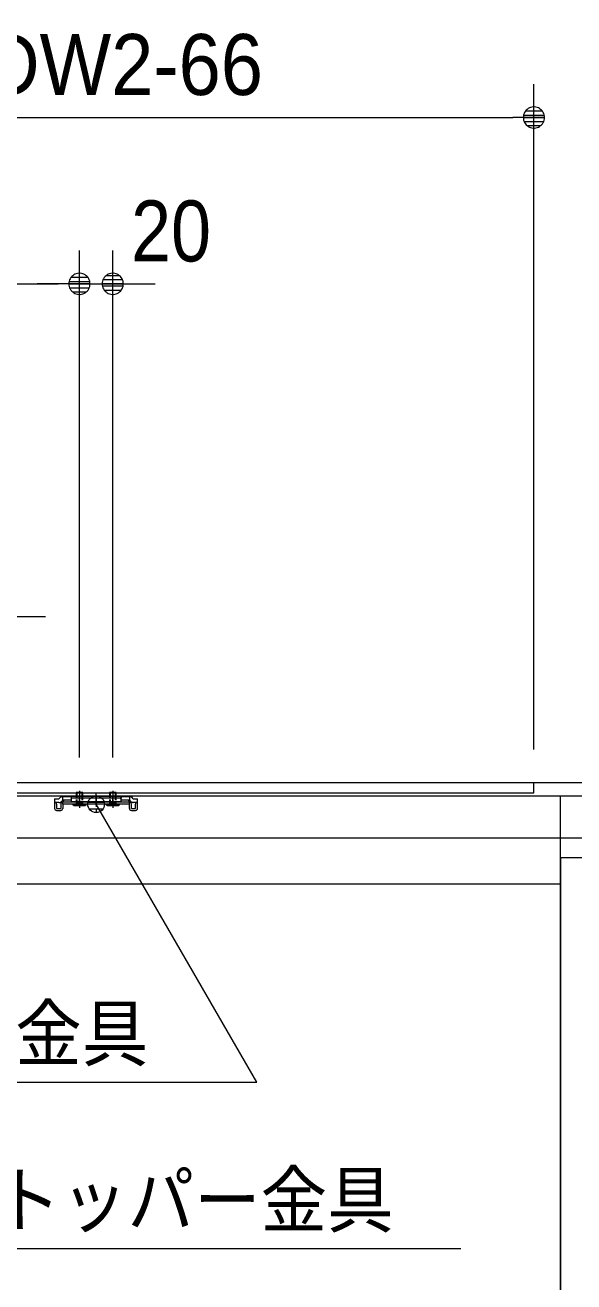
# Model space of a CAD drawing. Units: millimetres, scale not verified. Extents: x -6062 to 6062, y -3045 to 3045.
# Drawn here: x -2644 to -2314, y 50 to 806 of the extents above; entities that cross this region are included whole.
import ezdxf
from ezdxf.enums import TextEntityAlignment as Align

# ---------------------------------------------------------------- set-up
doc = ezdxf.new("R2010")
doc.units = ezdxf.units.MM
doc.header["$LTSCALE"] = 20
for name, pattern in [('CHAIN1', [8, 5, -1, 1, -1]), ('DASHED1', [1.8, 1.2, -0.6]), ('DOUBLE_CHAIN1', [8.8, 5, -1, 0.6, -0.6, 0.6, -1])]:
    doc.linetypes.add(name, pattern=pattern)
for name, color, linetype, lineweight in [('0-0_2寸法-3', 7, 'Continuous', 9), ('0-1_3一般', 7, 'Continuous', 9), ('0-3_2寸法-2', 7, 'Continuous', 9), ('0-4_0', 7, 'Continuous', 9), ('0-5_2寸法-1', 7, 'Continuous', 9)]:
    doc.layers.add(name, color=color, linetype=linetype, lineweight=lineweight)
doc.styles.add('ＭＳ ゴシック', font='')
doc.styles.add('ＭＳ Ｐゴシック', font='')
doc.styles.get('ＭＳ ゴシック').set_extended_font_data('MS Gothic')
doc.styles.get('ＭＳ Ｐゴシック').set_extended_font_data('MS PGothic')

# ---------------------------------------------------------------- blocks, each defined once
blk = doc.blocks.new('_Dot')
at = {"layer": '0-4_0'}
for p, q in [((-10, 0), (-20, 0)), ((9.78, 2), (-9.78, 2)), ((7.99, 6), (-7.99, 6)), ((9.16, -3.98), (-9.16, -3.98)), ((6, -7.98), (-6, -7.98))]:
    blk.add_line(p, q, dxfattribs=at)
for points in [[(10, 0), (9.92, 1.25), (9.69, 2.49), (9.3, 3.68), (8.76, 4.82), (8.09, 5.88), (7.29, 6.85), (6.37, 7.71), (5.36, 8.44), (4.26, 9.05), (3.09, 9.51), (1.87, 9.82), (0.63, 9.98), (-0.63, 9.98), (-1.87, 9.82), (-3.09, 9.51), (-4.26, 9.05), (-5.36, 8.44), (-6.37, 7.71), (-7.29, 6.85), (-8.09, 5.88), (-8.76, 4.82), (-9.3, 3.68), (-9.69, 2.49), (-9.92, 1.25), (-10, 0), (0, 0)], [(-10, 0), (-9.92, -1.25), (-9.69, -2.49), (-9.3, -3.68), (-8.76, -4.82), (-8.09, -5.88), (-7.29, -6.85), (-6.37, -7.71), (-5.36, -8.44), (-4.26, -9.05), (-3.09, -9.51), (-1.87, -9.82), (-0.63, -9.98), (0.63, -9.98), (1.87, -9.82), (3.09, -9.51), (4.26, -9.05), (5.36, -8.44), (6.37, -7.71), (7.29, -6.85), (8.09, -5.88), (8.76, -4.82), (9.3, -3.68), (9.69, -2.49), (9.92, -1.25), (10, 0), (0, 0)]]:
    blk.add_lwpolyline(points, close=True, dxfattribs=at)
blk = doc.blocks.new('グループ-68')
at = {"layer": '0-1_3一般'}
blk.add_line((7360, 7000), (-60560, 7000), dxfattribs=at)
blk = doc.blocks.new('グループ-69')
at = {"layer": '0-1_3一般'}
for p, q in [((-10380, 6840), (-26440, 6840)), ((-16778, 6808.1), (-16727.1, 6808.1)), ((-16778, 6808.1), (-16778, 6764.1)), ((-16712.5, 6822.6), (-16727.1, 6808.1)), ((-16680, 6836.1), (-16580, 6836.1)), ((-16660, 6836.1), (-16680, 6826.1)), ((-16680, 6790.1), (-16680, 6836.1)), ((-16580, 6836.1), (-16580, 6825.2)), ((-15980, 6836.1), (-16580, 6836.1)), ((-15990, 6815.2), (-16570, 6815.2)), ((-16520, 6882.1), (-16520, 6836.1)), ((-16512.4, 6882.1), (-16512.4, 6836.1)), ((-16447.6, 6836.1), (-16447.6, 6882.1)), ((-16040, 6882.1), (-16120, 6882.1)), ((-16120, 6882.1), (-16120, 6836.1)), ((-16112.4, 6882.1), (-16112.4, 6836.1)), ((-16047.6, 6836.1), (-16047.6, 6882.1)), ((-16040, 6836.1), (-16040, 6882.1)), ((-15980, 6825.2), (-15980, 6836.1)), ((-15980, 6836.1), (-15880, 6836.1)), ((-15980, 6825.2), (-15980, 6815.2)), ((-15980, 6790.1), (-15980, 6815.2)), ((-15880, 6826.1), (-15900, 6836.1)), ((-15880, 6836.1), (-15880, 6790.1)), ((-15832.9, 6808.1), (-15847.5, 6822.6)), ((-15832.9, 6808.1), (-15782, 6808.1)), ((-15782, 6764.1), (-15782, 6808.1)), ((-10700, -40000), (-10700, 6840)), ((-16778, 6762.1), (-16778, 6742.1)), ((-16754, 6762.1), (-16778, 6762.1)), ((-16778, 6742.1), (-16778, 6692.1)), ((-16754, 6742.1), (-16754, 6762.1)), ((-16754, 6742.1), (-16754, 6692.1)), ((-16754, 6692.1), (-16704, 6692.1)), ((-16754, 6668.1), (-16704, 6668.1)), ((-16704, 6742.1), (-16704, 6692.1)), ((-16694.5, 6775.6), (-16680, 6790.1)), ((-16680, 6780.1), (-16680, 6790.1)), ((-16660, 6790.1), (-16680, 6780.1)), ((-16680, 6742.1), (-16680, 6766.1)), ((-15880, 6766.1), (-16680, 6766.1)), ((-16580, 6790.1), (-16660, 6790.1)), ((-16580, 6790.1), (-16580, 6784.1)), ((-16570, 6774.1), (-15990, 6774.1)), ((-16555, 6742.1), (-16405, 6742.1)), ((-16555, 6732.1), (-16555, 6742.1)), ((-16405, 6732.1), (-16555, 6732.1)), ((-16545, 6722.1), (-16555, 6732.1)), ((-16415, 6722.1), (-16545, 6722.1)), ((-16512.4, 6756.2), (-16520, 6756.2)), ((-16405, 6732.1), (-16415, 6722.1)), ((-16405, 6742.1), (-16405, 6732.1)), ((-16112.4, 6756.2), (-16120, 6756.2)), ((-15900, 6790.1), (-15980, 6790.1)), ((-15980, 6784.1), (-15980, 6790.1)), ((-15880, 6780.1), (-15900, 6790.1)), ((-15880, 6790.1), (-15880, 6780.1)), ((-15880, 6790.1), (-15865.5, 6775.6)), ((-15880, 6742.1), (-15880, 6766.1)), ((-15880, 6692.1), (-15880, 6742.1)), ((-15856, 6692.1), (-15856, 6742.1)), ((-15856, 6668.1), (-15806, 6668.1)), ((-15782, 6762.1), (-15832.9, 6762.1)), ((-15806, 6762.1), (-15806, 6742.1)), ((-15782, 6762.1), (-15806, 6762.1)), ((-15782, 6762.1), (-15782, 6764.1)), ((-15782, 6742.1), (-15782, 6762.1)), ((-15782, 6692.1), (-15782, 6742.1)), ((-10700, 5780), (-26120, 5780))]:
    blk.add_line(p, q, dxfattribs=at)
at = {"layer": '0-1_3一般', "linetype": 'DOUBLE_CHAIN1'}
for p, q in [((-16712.5, 6822.6), (-16699.1, 6836.1)), ((-16680, 6836.1), (-16699.1, 6836.1)), ((-15860.9, 6836.1), (-15880, 6836.1)), ((-15847.5, 6822.6), (-15860.9, 6836.1)), ((-16727.1, 6762.1), (-16708, 6762.1)), ((-16694.5, 6775.6), (-16708, 6762.1)), ((-15865.5, 6775.6), (-15852, 6762.1)), ((-15832.9, 6762.1), (-15852, 6762.1))]:
    blk.add_line(p, q, dxfattribs=at)
at = {"layer": '0-1_3一般', "linetype": 'DASHED1'}
for p, q in [((-16520, 6836.1), (-16520, 6756.2)), ((-16512.4, 6836.1), (-16512.4, 6756.2)), ((-16447.6, 6756.2), (-16447.6, 6836.1)), ((-16440, 6756.2), (-16440, 6836.1)), ((-16120, 6836.1), (-16120, 6756.2)), ((-16112.4, 6836.1), (-16112.4, 6756.2)), ((-16047.6, 6756.2), (-16047.6, 6836.1)), ((-16040, 6756.2), (-16040, 6836.1)), ((-16660, 6790.1), (-16680, 6790.1)), ((-16502.8, 6758.9), (-16521, 6722.1)), ((-16520, 6756.2), (-16516.2, 6742.1)), ((-16512.4, 6756.2), (-16516.2, 6742.1)), ((-16447.6, 6756.2), (-16512.4, 6756.2)), ((-16480, 6771), (-16502.8, 6758.9)), ((-16457.2, 6758.9), (-16480, 6771)), ((-16439, 6722.1), (-16457.2, 6758.9)), ((-16447.6, 6756.2), (-16443.8, 6742.1)), ((-16440, 6756.2), (-16447.6, 6756.2)), ((-16443.8, 6742.1), (-16440, 6756.2)), ((-16120, 6756.2), (-16116.2, 6742.1)), ((-16112.4, 6756.2), (-16116.2, 6742.1)), ((-16047.6, 6756.2), (-16043.8, 6742.1)), ((-16043.8, 6742.1), (-16040, 6756.2)), ((-15880, 6790.1), (-15900, 6790.1))]:
    blk.add_line(p, q, dxfattribs=at)
at = {"layer": '0-1_3一般', "linetype": 'CHAIN1'}
for p, q in [((-16480, 6905.1), (-16480, 6699.1)), ((-16480, 6749.1), (-16480, 6867.1)), ((-16280, 6730.2), (-16280, 6884.2)), ((-16280, 6853.3), (-16280, 6651.9)), ((-16080, 6905.1), (-16080, 6699.1)), ((-16080, 6749.1), (-16080, 6867.1)), ((-16480, 6797.6), (-16480, 6713.6)), ((-16080, 6797.6), (-16080, 6713.6))]:
    blk.add_line(p, q, dxfattribs=at)
at = {"layer": '0-1_3一般'}
for points in [[(5350, 6340), (5350, 7000), (-26440, 7000), (-26440, 6340)], [(-11020, 7000), (-25780, 7000), (-25780, 6880), (-11020, 6880)], [(-16005, 6732.1), (-16155, 6732.1), (-16155, 6742.1), (-16005, 6742.1)]]:
    blk.add_lwpolyline(points, close=True, dxfattribs=at)
for points in [[(-16580, 6825.2), (-16580, 6815.2), (-16580, 6790.1)], [(-16440, 6836.1), (-16440, 6882.1), (-16520, 6882.1)], [(-16727.1, 6762.1), (-16778, 6762.1), (-16778, 6764.1)], [(-15880, 6742.1), (-16680, 6742.1), (-16680, 6692.1)], [(-16005, 6732.1), (-16015, 6722.1), (-16145, 6722.1), (-16155, 6732.1)], [(-15856, 6692.1), (-15806, 6692.1), (-15806, 6742.1)], [(5360, 6100), (-10700, 6100), (-10700, -39740)]]:
    blk.add_lwpolyline(points, dxfattribs=at)
at = {"layer": '0-1_3一般', "linetype": 'DASHED1'}
for points in [[(-16039, 6722.1), (-16057.2, 6758.9), (-16080, 6771), (-16102.8, 6758.9), (-16121, 6722.1)], [(-16040, 6756.2), (-16047.6, 6756.2), (-16112.4, 6756.2)]]:
    blk.add_lwpolyline(points, dxfattribs=at)
at = {"layer": '0-1_3一般'}
for centre, radius, start, end in [((-16680, 6790.1), 46, 90, 135), ((-16570, 6825.2), 10, 180, 270), ((-15990, 6825.2), 10, 270, 0), ((-15880, 6790.1), 46, 45, 90), ((-16754, 6692.1), 24, 180, 270), ((-16727.1, 6808.1), 46, 270, 315), ((-16680, 6742.1), 24, 90, 180), ((-16704, 6692.1), 24, 270, 0), ((-16570, 6784.1), 10, 180, 270), ((-15990, 6784.1), 10, 270, 0), ((-15880, 6742.1), 24, 0, 90), ((-15856, 6692.1), 24, 180, 270), ((-15832.9, 6808.1), 46, 225, 270), ((-15806, 6692.1), 24, 270, 0)]:
    blk.add_arc(centre, radius, start, end, dxfattribs=at)
blk.add_blockref('グループ-68', (0, 0), dxfattribs=at)

msp = doc.modelspace()

# ---------------------------------------------------------------- linework, layer by layer
at = {"layer": '0-0_2寸法-3'}
for p, q in [((-2601.33, 342.1), (-2601.67, 342.1)), ((-2601.33, 342.1), (-2601.67, 342.1)), ((-2596.61, 338.1), (-2606.39, 338.1)), ((-2597.5, 334.1), (-2605.5, 334.1))]:
    msp.add_line(p, q, dxfattribs=at)
for points in [[(-3099.5, 336.1), (-3003.93, 450), (-2631.97, 450)], [(-3055.15, 338.1), (-2900.36, 70), (-2382.36, 70)], [(-2934.39, 170), (-2505.02, 170), (-2601.5, 337.1)]]:
    msp.add_lwpolyline(points, dxfattribs=at)
msp.add_circle((-2601.5, 337.1), 5.01, dxfattribs=at)
msp.add_circle((-2601.5, 337.1), 5.01, dxfattribs=at)
at = {"layer": '0-3_2寸法-2'}
for p, q in [((-2611.5, 365.25), (-2611.5, 670)), ((-2591.5, 365.25), (-2591.5, 670)), ((-2624.21, 650), (-2636.92, 650)), ((-2611.5, 650), (-2591.5, 650)), ((-2578.79, 650), (-2566.08, 650))]:
    msp.add_line(p, q, dxfattribs=at)
at = {"layer": '0-5_2寸法-1'}
for p, q in [((-2338.5, 370), (-2338.5, 770)), ((-3063.79, 750), (-2351.21, 750)), ((-2611.5, 365.25), (-2611.5, 670)), ((-3096.79, 650), (-2624.21, 650))]:
    msp.add_line(p, q, dxfattribs=at)

# ---------------------------------------------------------------- block references
at = {"layer": '0-1_3一般', "xscale": 0.05, "yscale": 0.05}
msp.add_blockref('グループ-69', (-1787.5, 0), dxfattribs=at)
at = {"layer": '0-3_2寸法-2', "xscale": 0.6356201, "yscale": 0.6356201}
msp.add_blockref('_Dot', (-2611.5, 650), dxfattribs=at)
at = {"layer": '0-3_2寸法-2', "xscale": 0.6356201, "yscale": 0.6356201, "rotation": 180}
msp.add_blockref('_Dot', (-2591.5, 650), dxfattribs=at)
at = {"layer": '0-5_2寸法-1', "xscale": 0.6356201, "yscale": 0.6356201}
for p in [(-2338.5, 750), (-2611.5, 650)]:
    msp.add_blockref('_Dot', p, dxfattribs=at)

# ---------------------------------------------------------------- texts
at = {"layer": '0-0_2寸法-3', "style": 'ＭＳ ゴシック', "width": 0.9}
for s, p in [('スライド式受け金具', (-2929.81, 173.34)), ('スライド式ストッパー金具', (-2902.29, 73.34))]:
    msp.add_text(s, height=32.55, dxfattribs=at).set_placement(p, align=Align.BOTTOM_LEFT)
at = {"layer": '0-3_2寸法-2', "style": 'ＭＳ Ｐゴシック', "width": 0.9}
msp.add_text('20', height=36.66, dxfattribs=at).set_placement((-2580.48, 652.48), align=Align.BOTTOM_LEFT)
at = {"layer": '0-5_2寸法-1', "style": 'ＭＳ Ｐゴシック', "width": 0.95}
msp.add_text('上固定枠\u3000DW2-66', height=36.66, dxfattribs=at).set_placement((-2905.87, 752.53), align=Align.BOTTOM_LEFT)

doc.saveas('drawing.dxf')
